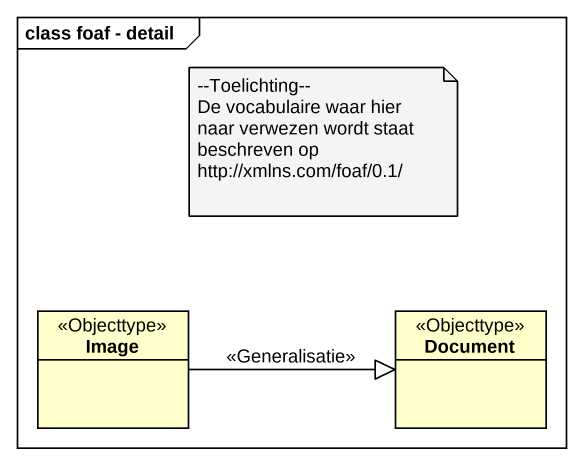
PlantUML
@startuml
mainframe class foaf - detail
hide circle
hide empty members
class Image <<Objecttype>>
class Document <<Objecttype>>
Image -right-|> Document : <<Generalisatie>>
note as N1
  ~--Toelichting~--
  De vocabulaire waar hier naar verwezen wordt staat beschreven op http://xmlns.com/foaf/0.1/
end note
@enduml
